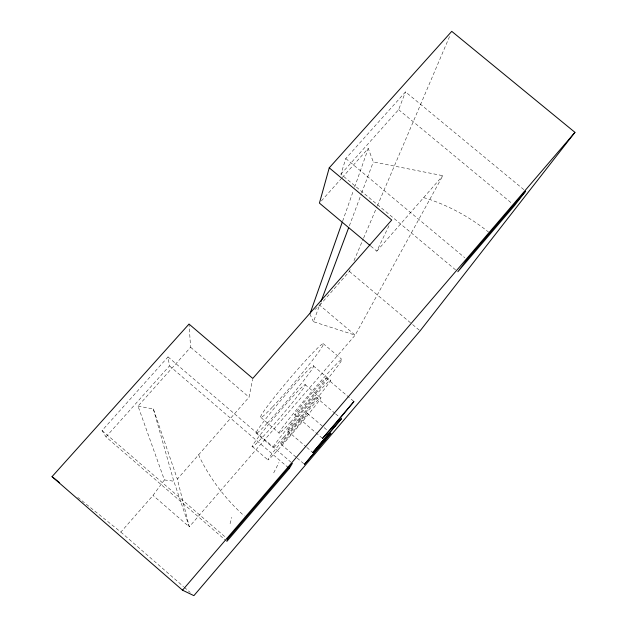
<?xml version="1.0" encoding="UTF-8"?>
<svg xmlns="http://www.w3.org/2000/svg" width="627" height="627" viewBox="0 0 627 627"><rect width="100%" height="100%" fill="white"/><g stroke="black" fill="none" stroke-linecap="round" stroke-linejoin="round"><path stroke-width="0.47" stroke-dasharray="3.13 2.35" d="M342.209 177.606L368.253 148.458L373.308 161.931L442.827 175.685L355.172 335.155L189.283 526.821L177.347 479.106L249.044 397.165L252.579 379.359M230.078 523.678L231.825 517.361M455.57 269.869L340.939 174.181L345.79 158.529L405.512 91.887L524.156 189.895M342.64 221.135L353.338 190.773M354.639 187.097L368.253 148.458M314.817 309.644L319.746 305.239L355.172 335.155L313.437 321.706L320.279 303.444M349.357 225.838L361.332 193.884M361.677 192.975L373.308 161.931M340.939 174.181L398.639 109.662L405.512 91.887M319.746 305.239L349.396 271.42L350.164 269.626M353.996 260.628L363.198 239.052M363.582 238.15L376.999 206.683M377.383 205.781L450.225 34.947M370.823 246.168L376.788 251.161L389.242 225.211M273.717 472.868L278.913 462.577M77.756 497.368L120.846 532.096L153.012 495.416L164.399 479.914L138.026 406.116L190.616 347.264L189.017 324.065M376.788 251.161L442.827 175.685M105.979 436.894L169.486 365.894L168.02 356.92L102.06 430.537L105.979 436.894L226.088 540.748M321.377 200.922L341.558 178.334M164.399 479.914L173.828 481.215L189.283 526.821L153.012 495.416M138.026 406.116L153.356 408.976L177.347 479.106M423.601 197.662L427.073 198.571A191.838 187.238 33.3 0 1 488.535 232.076M398.639 109.662L512.267 203.697M345.79 158.529L464.764 257.705M349.396 271.42L411.915 323.979M412.66 324.606L420.106 330.86M323.226 343.627L341.778 359.334M313.351 365.854L330.304 380.236M326.103 377.901L353.942 401.523M305.043 384.563L320.64 397.824M315.984 397.181L334.873 413.24M335.602 413.859L338.509 416.328M307.473 413.405L327.216 430.232M294.909 414.855L322.599 438.461M190.616 347.264L249.044 397.165M287.495 430.914L306.101 446.8M306.846 447.435L312.795 452.522M261.044 417.551L279.399 433.241M281.092 444.316L296.532 457.514M297.174 458.071L304.542 464.364M168.02 356.92L290.889 462.107M255.973 432.967L272.91 447.459M169.486 365.894L287.785 467.217M252.187 446.408L267.776 459.763M102.06 430.537L227.546 539.024M120.846 532.096L183.562 586.66M184.299 587.303L190.2 592.437M309.887 314.049L313.437 321.706M198.649 454.763L200.107 458.219A191.838 187.238 33.3 0 0 244.24 515.927M153.356 408.976L173.828 481.215M300.756 409.047A24.281 1.058 -49.6 0 0 326.064 378.379A24.281 1.058 -49.6 0 0 304.581 401.766A24.281 1.058 -49.6 0 0 300.756 409.047M292.958 425.38A22.196 0.886 -49.6 0 0 315.992 397.526A22.196 0.886 -49.6 0 0 296.156 419.291A22.196 0.886 -49.6 0 0 292.958 425.38M286.374 439.166A20.456 0.752 -49.6 0 0 307.512 413.655A20.456 0.752 -49.6 0 0 289.086 434.002A20.456 0.752 -49.6 0 0 286.374 439.166M272.596 406.86A48.522 3.041 -49.6 0 0 323.171 344.905A48.522 3.041 -49.6 0 0 280.057 390.143A48.522 3.041 -49.6 0 0 272.596 406.86M267.345 423.068A44.368 2.539 -49.6 0 0 313.39 366.826A44.368 2.539 -49.6 0 0 273.584 409.078A44.368 2.539 -49.6 0 0 267.345 423.068M262.885 436.792A40.88 2.155 -49.5 0 0 305.145 385.307A40.88 2.155 -49.5 0 0 268.184 424.918A40.88 2.155 -49.5 0 0 262.885 436.792M290.528 422.167A48.585 2.124 -49.6 0 0 341.543 360.454A48.585 2.124 -49.6 0 0 299.189 406.445A48.585 2.124 -49.6 0 0 290.528 422.167M283.772 437.113A44.423 1.771 -49.6 0 0 330.186 381.075A44.423 1.771 -49.6 0 0 291.014 423.954A44.423 1.771 -49.6 0 0 283.772 437.113M278.035 449.763A40.92 1.505 -49.6 0 0 320.616 398.458A40.92 1.505 -49.6 0 0 284.188 438.594A40.92 1.505 -49.6 0 0 278.035 449.763"/><path stroke-width="0.94" d="M329.246 167.84L391.726 220.014L252.767 378.426L189.017 324.065L52.049 476.645L182.52 590.195L193.892 595.65L420.106 330.86L574.951 132.344L451.753 31.35L329.246 167.84L319.425 203.109L370.079 245.549M310.216 313.124L342.311 222.052M320.961 301.618L348.675 227.664M289.274 468.494L292.37 463.377L227.546 539.024L226.833 541.391L289.274 468.494L287.785 467.217M182.52 590.195L574.951 132.344M52.049 476.645L59.612 482.743M322.623 438.289L335.845 423.39L353.942 401.523L322.623 438.289M330.868 433.343L304.487 464.325L330.868 433.343M341.417 418.805L312.795 452.522L341.417 418.805M467.013 259.57L457.82 271.75L514.524 205.562L525.653 191.133L467.013 259.57"/></g></svg>
